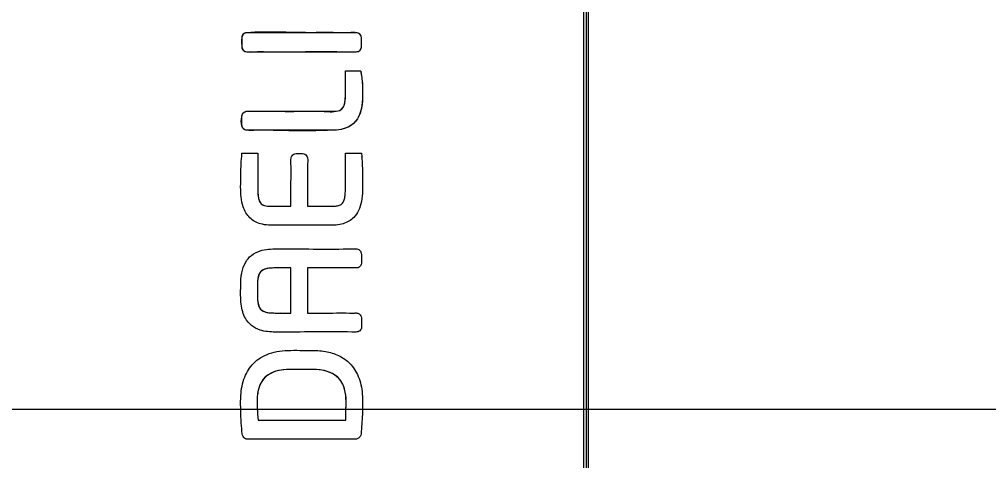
# Model space of a CAD drawing. Extents: x 3571 to 9666, y -561 to 1991.
# Drawn here: x 3913.99 to 3946.53, y 1208.71 to 1223.51 of the extents above; entities that cross this region are included whole.
import ezdxf

# ---------------------------------------------------------------- set-up
doc = ezdxf.new("R2010")
doc.units = 0
doc.header["$LTSCALE"] = 20
doc.header["$MEASUREMENT"] = 0
doc.linetypes.add('CENTER', pattern=[2, 1.25, -0.25, 0.25, -0.25])
doc.layers.get('0').update_dxf_attribs({"linetype": 'CONTINUOUS'})
doc.layers.get('DEFPOINTS').update_dxf_attribs({"linetype": 'CONTINUOUS'})
doc.layers.add('1', color=7, linetype='CONTINUOUS')
doc.styles.get("Standard").update_dxf_attribs({"font": 'NanumGothic.ttf'})
doc.dimstyles.get("Standard").update_dxf_attribs({"dimtxt": 2.7, "dimasz": 2.5, "dimexe": 1.5, "dimexo": 1.5, "dimgap": 1.5, "dimtad": 1, "dimdec": 0, "dimlfac": 10, "dimzin": 0, "dimdsep": 46, "dimtxsty": 'Standard', "dimcen": 0, "dimclrt": 2, "dimadec": 0, "dimazin": 0, "dimtfac": 1, "dimtdec": 0, "dimtmove": 0, "dimatfit": 3, "dimfxl": 0, "dimtolj": 1, "dimtzin": 0, "dimarcsym": 0})

# ---------------------------------------------------------------- blocks, each defined once
blk = doc.blocks.new('*D76')
at = {"color": 3, "lineweight": -2}
for p, q in [((3747.644, 1211.915), (3747.644, 1542.245)), ((4406.505, 1212.371), (4406.505, 1542.245)), ((3767.644, 1537.245), (4386.505, 1537.245))]:
    blk.add_line(p, q, dxfattribs=at)
at = {"color": 3}
for points in [[(3767.644, 1540.579), (3767.644, 1533.912), (3747.644, 1537.245)], [(4386.505, 1540.579), (4386.505, 1533.912), (4406.505, 1537.245)]]:
    blk.add_solid(points, dxfattribs=at)
at = {"layer": 'DEFPOINTS', "color": 0}
for p in [(4406.505, 1537.245), (4406.505, 1210.871), (3747.644, 1210.415)]:
    blk.add_point(p, dxfattribs=at)
at = {"color": 2, "insert": (4077.075, 1563.576), "char_height": 30, "attachment_point": 5}
blk.add_mtext('\\A1;660', dxfattribs=at)

msp = doc.modelspace()

# ---------------------------------------------------------------- linework, layer by layer
at = {"color": 7, "linetype": 'Continuous', "lineweight": 15}
for p, q in [((3932.943, 1178.371), (3932.943, 1243.371)), ((3932.943, 1178.371), (3932.943, 1243.371)), ((3933.02, 1243.371), (3933.02, 1178.371)), ((3933.092, 1178.371), (3933.092, 1243.371)), ((3924.938, 1221.791), (3925.448, 1221.791)), ((3924.938, 1221.791), (3925.448, 1221.791)), ((3921.464, 1219.02), (3921.998, 1219.02)), ((3921.464, 1219.02), (3921.998, 1219.02)), ((3924.938, 1219.021), (3925.476, 1219.021)), ((3924.938, 1219.021), (3925.476, 1219.021)), ((3925.476, 1219.021), (3925.479, 1218.992)), ((3925.476, 1219.021), (3925.479, 1218.992)), ((3923.106, 1213.659), (3923.106, 1215.171)), ((3923.106, 1213.659), (3923.106, 1215.171)), ((3923.667, 1215.171), (3923.667, 1213.659)), ((3923.667, 1215.171), (3923.667, 1213.659)), ((3922.003, 1210.068), (3924.949, 1210.068)), ((3922.003, 1210.068), (3924.949, 1210.068))]:
    msp.add_line(p, q, dxfattribs=at)
at = {"color": 7, "linetype": 'Continuous', "lineweight": 15, "flags": 128}
for points in [[(3925.448, 1221.791), (3925.45, 1221.773), (3925.451, 1221.772), (3925.451, 1221.772), (3925.451, 1221.772), (3925.451, 1221.771), (3925.453, 1221.755), (3925.462, 1221.702), (3925.467, 1221.674), (3925.467, 1221.671), (3925.467, 1221.671), (3925.467, 1221.671), (3925.467, 1221.671), (3925.467, 1221.671), (3925.467, 1221.671), (3925.467, 1221.671), (3925.467, 1221.671), (3925.467, 1221.671), (3925.467, 1221.671), (3925.467, 1221.671)], [(3925.479, 1218.992), (3925.483, 1218.943), (3925.486, 1218.899), (3925.487, 1218.896), (3925.487, 1218.895), (3925.487, 1218.895), (3925.487, 1218.895), (3925.487, 1218.895), (3925.487, 1218.895), (3925.487, 1218.895), (3925.487, 1218.895), (3925.487, 1218.896)], [(3925.479, 1218.992), (3925.483, 1218.943), (3925.486, 1218.899), (3925.487, 1218.896), (3925.487, 1218.895), (3925.487, 1218.895), (3925.487, 1218.895), (3925.487, 1218.895), (3925.487, 1218.895), (3925.487, 1218.895), (3925.487, 1218.895), (3925.487, 1218.896)]]:
    msp.add_lwpolyline(points, dxfattribs=at)
at = {"color": 7, "linetype": 'Continuous', "lineweight": 15}
for points, knots in [([(3894.333, 1401.771), (3906.101, 1402.71), (3929.638, 1404.588), (3965.022, 1406.205), (4000.488, 1406.986), (4036.02, 1406.944), (4071.601, 1406.217), (4107.107, 1404.857), (4141.526, 1402.9), (4176.846, 1400.301), (4212.12, 1397.118), (4239.543, 1394.031), (4259.205, 1391.798), (4271.112, 1390.47), (4282.987, 1388.886), (4294.767, 1386.853), (4306.389, 1384.16), (4317.509, 1380.654), (4328.047, 1376.317), (4338.087, 1371.298), (4347.786, 1365.471), (4356.51, 1359.301), (4364.18, 1352.937), (4370.843, 1346.39), (4376.973, 1339.221), (4382.469, 1331.551), (4387.246, 1323.513), (4391.335, 1315.1), (4394.741, 1306.284), (4397.781, 1295.551), (4400.311, 1283.034), (4402.525, 1268.824), (4404.52, 1252.063), (4406.175, 1232.745), (4406.395, 1218.162), (4406.505, 1210.871)], [0, 0, 0, 0, 0.055948, 0.111906, 0.167857, 0.224078, 0.280305, 0.336528, 0.392478, 0.448429, 0.504379, 0.56033, 0.579219, 0.598169, 0.617111, 0.635994, 0.654811, 0.673611, 0.691182, 0.708753, 0.726738, 0.744723, 0.759304, 0.773884, 0.788886, 0.803888, 0.818476, 0.833063, 0.848083, 0.863103, 0.885747, 0.908412, 0.931074, 0.965537, 1, 1, 1, 1]), ([(3946.527, 1315.067), (3945.113, 1314.993), (3943.7, 1314.916), (3941.686, 1314.804), (3941.085, 1314.77), (3939.885, 1314.701), (3939.284, 1314.666), (3937.484, 1314.561), (3936.284, 1314.489), (3932.683, 1314.268), (3930.283, 1314.115), (3923.084, 1313.633), (3918.287, 1313.286), (3912.292, 1312.819), (3911.094, 1312.724), (3909.296, 1312.58), (3908.697, 1312.522), (3907.502, 1312.385), (3906.907, 1312.305), (3903.934, 1311.853), (3901.583, 1311.318), (3896.981, 1309.915), (3894.73, 1309.046), (3891.467, 1307.506), (3890.398, 1306.953), (3888.825, 1306.066), (3888.306, 1305.761), (3887.28, 1305.132), (3886.773, 1304.809), (3884.266, 1303.146), (3882.357, 1301.669), (3878.771, 1298.455), (3877.093, 1296.718), (3874.006, 1293.019), (3872.597, 1291.058), (3870.074, 1286.952), (3868.961, 1284.808), (3867.055, 1280.379), (3866.262, 1278.097), (3865.013, 1273.439), (3864.556, 1271.065), (3864.202, 1268.072), (3864.142, 1267.472), (3864.044, 1266.271), (3863.995, 1265.67), (3863.899, 1264.468), (3863.852, 1263.866), (3863.783, 1262.966), (3863.76, 1262.664), (3863.714, 1262.064), (3863.692, 1261.763), (3863.491, 1259.057), (3863.325, 1256.653), (3862.866, 1249.432), (3862.611, 1244.617), (3861.998, 1230.162), (3861.793, 1220.516), (3861.793, 1210.871)], [0.7121402, 0.7121402, 0.7121402, 0.7121402, 0.719641, 0.719641, 0.7228269, 0.7228269, 0.7260128, 0.7260128, 0.7323846, 0.7323846, 0.7451281, 0.7451281, 0.7706153, 0.7706153, 0.7769871, 0.7769871, 0.780173, 0.780173, 0.7833589, 0.7833589, 0.7961025, 0.7961025, 0.8088461, 0.8088461, 0.8152179, 0.8152179, 0.8184038, 0.8184038, 0.8215897, 0.8215897, 0.8343333, 0.8343333, 0.8470769, 0.8470769, 0.8598205, 0.8598205, 0.8725641, 0.8725641, 0.8853077, 0.8853077, 0.8980513, 0.8980513, 0.9012372, 0.9012372, 0.9044231, 0.9044231, 0.907609, 0.907609, 0.9092019, 0.9092019, 0.9107949, 0.9107949, 0.9235384, 0.9235384, 0.9490256, 0.9490256, 1, 1, 1, 1]), ([(3925.301, 1222.428), (3924.603, 1222.431), (3923.599, 1222.436), (3922.456, 1222.418), (3921.922, 1222.441), (3921.667, 1222.404), (3921.537, 1222.45), (3921.488, 1222.495), (3921.457, 1222.562), (3921.454, 1222.697), (3921.453, 1222.819), (3921.456, 1222.928), (3921.468, 1222.964), (3921.486, 1222.997), (3921.513, 1223.026), (3921.547, 1223.049), (3921.587, 1223.064), (3922.315, 1223.115), (3923.331, 1223.049), (3924.474, 1223.078), (3925.008, 1223.054), (3925.262, 1223.091), (3925.393, 1223.045), (3925.442, 1223), (3925.475, 1222.933), (3925.478, 1222.798), (3925.478, 1222.676), (3925.476, 1222.567), (3925.464, 1222.531), (3925.444, 1222.494), (3925.409, 1222.459), (3925.359, 1222.433), (3925.321, 1222.429), (3925.301, 1222.428)], [0, 0, 0, 0, 0.2323156, 0.3345317, 0.3795096, 0.4111216, 0.4177584, 0.4247163, 0.4324603, 0.4418033, 0.4689033, 0.4735227, 0.4775533, 0.4815102, 0.4859837, 0.4904879, 0.495084, 0.4998493, 0.7321649, 0.8343811, 0.8793589, 0.9108949, 0.9175501, 0.9245963, 0.932394, 0.9417407, 0.9688408, 0.9734441, 0.9774589, 0.9814021, 0.9873553, 0.9934787, 1, 1, 1, 1]), ([(3925.301, 1222.428), (3924.077, 1222.428), (3922.853, 1222.428), (3921.629, 1222.428), (3921.544, 1222.428), (3921.455, 1222.491), (3921.455, 1222.698), (3921.455, 1222.797), (3921.455, 1222.897), (3921.455, 1222.992), (3921.533, 1223.067), (3921.629, 1223.067), (3922.853, 1223.067), (3924.077, 1223.067), (3925.301, 1223.067), (3925.383, 1223.067), (3925.477, 1223.004), (3925.477, 1222.797), (3925.477, 1222.698), (3925.477, 1222.598), (3925.477, 1222.504), (3925.402, 1222.428), (3925.301, 1222.428)], [0, 0, 0, 0, 0.368247, 0.368247, 0.368247, 0.419215, 0.419215, 0.449032, 0.449032, 0.449032, 0.5, 0.5, 0.5, 0.868247, 0.868247, 0.868247, 0.919215, 0.919215, 0.949032, 0.949032, 0.949032, 1, 1, 1, 1]), ([(3925.467, 1221.671), (3925.478, 1221.597), (3925.509, 1221.392), (3925.517, 1220.909), (3925.5, 1220.392), (3925.243, 1220.038), (3925.047, 1219.896), (3924.782, 1219.805), (3923.884, 1219.762), (3922.934, 1219.776), (3921.984, 1219.802), (3921.708, 1219.771), (3921.563, 1219.803), (3921.517, 1219.836), (3921.481, 1219.881), (3921.433, 1220.017), (3921.443, 1220.165), (3921.465, 1220.308), (3921.494, 1220.362), (3921.534, 1220.401), (3921.581, 1220.426), (3921.646, 1220.434), (3921.766, 1220.429), (3921.997, 1220.432), (3922.589, 1220.431), (3923.33, 1220.42), (3924.115, 1220.451), (3924.551, 1220.392), (3924.779, 1220.47), (3924.85, 1220.536), (3924.902, 1220.643), (3924.947, 1220.869), (3924.934, 1221.258), (3924.936, 1221.595), (3924.938, 1221.791)], [0, 0, 0, 0, 0.021032, 0.057936, 0.136603, 0.15684, 0.178427, 0.20351, 0.234484, 0.429754, 0.47076, 0.501739, 0.506827, 0.511931, 0.517253, 0.522984, 0.551593, 0.557653, 0.563174, 0.568366, 0.573131, 0.577958, 0.586451, 0.606749, 0.642997, 0.752836, 0.814347, 0.864886, 0.872649, 0.88101, 0.89145, 0.905617, 0.94508, 1, 1, 1, 1]), ([(3925.467, 1221.671), (3925.47, 1221.648), (3925.474, 1221.625), (3925.495, 1221.482), (3925.513, 1221.378), (3925.513, 1220.974), (3925.513, 1220.423), (3925.396, 1219.791), (3924.471, 1219.791), (3923.526, 1219.791), (3922.58, 1219.791), (3921.635, 1219.791), (3921.537, 1219.791), (3921.455, 1219.875), (3921.455, 1220.065), (3921.455, 1220.158), (3921.455, 1220.349), (3921.537, 1220.431), (3921.635, 1220.431), (3922.6, 1220.431), (3923.565, 1220.431), (3924.529, 1220.431), (3924.73, 1220.431), (3924.938, 1220.431), (3924.938, 1220.98), (3924.938, 1221.25), (3924.938, 1221.52), (3924.938, 1221.791)], [0, 0, 0, 0, 0.007403, 0.007403, 0.061313, 0.061313, 0.061313, 0.115224, 0.115224, 0.115224, 0.416097, 0.416097, 0.416097, 0.470008, 0.470008, 0.499335, 0.499335, 0.553245, 0.553245, 0.553245, 0.860318, 0.860318, 0.860318, 0.914229, 0.914229, 0.914229, 1, 1, 1, 1]), ([(3925.448, 1221.791), (3925.449, 1221.782), (3925.45, 1221.773), (3925.452, 1221.764), (3925.464, 1221.692), (3925.467, 1221.673), (3925.467, 1221.671), (3925.467, 1221.671)], [0, 0, 0, 0, 0.033016, 0.033016, 0.879279, 0.879279, 1, 1, 1, 1]), ([(3925.487, 1218.896), (3925.493, 1218.799), (3925.507, 1218.569), (3925.51, 1218.195), (3925.52, 1217.792), (3925.49, 1217.415), (3925.394, 1217.1), (3925.242, 1216.874), (3925.057, 1216.731), (3924.855, 1216.646), (3924.646, 1216.608), (3924.159, 1216.599), (3923.578, 1216.606), (3922.97, 1216.604), (3922.532, 1216.605), (3922.122, 1216.601), (3921.697, 1216.828), (3921.497, 1217.187), (3921.427, 1217.548), (3921.419, 1217.831), (3921.424, 1218.197), (3921.427, 1218.578), (3921.454, 1218.897), (3921.464, 1219.02)], [0, 0, 0, 0, 0.036682, 0.086618, 0.1412, 0.188795, 0.228836, 0.264032, 0.289599, 0.316387, 0.345952, 0.369153, 0.500499, 0.56617, 0.599007, 0.666442, 0.718562, 0.772345, 0.815458, 0.85659, 0.879046, 0.953484, 1, 1, 1, 1]), ([(3925.487, 1218.896), (3925.493, 1218.799), (3925.507, 1218.569), (3925.51, 1218.195), (3925.52, 1217.792), (3925.49, 1217.415), (3925.394, 1217.1), (3925.242, 1216.874), (3925.057, 1216.731), (3924.855, 1216.646), (3924.646, 1216.608), (3924.159, 1216.599), (3923.578, 1216.606), (3922.97, 1216.604), (3922.532, 1216.605), (3922.122, 1216.601), (3921.697, 1216.828), (3921.497, 1217.187), (3921.427, 1217.548), (3921.419, 1217.831), (3921.424, 1218.197), (3921.427, 1218.578), (3921.454, 1218.897), (3921.464, 1219.02)], [0, 0, 0, 0, 0.036682, 0.086618, 0.1412, 0.188795, 0.228836, 0.264032, 0.289599, 0.316387, 0.345952, 0.369153, 0.500499, 0.56617, 0.599007, 0.666442, 0.718562, 0.772345, 0.815458, 0.85659, 0.879046, 0.953484, 1, 1, 1, 1]), ([(3921.998, 1219.02), (3921.994, 1218.63), (3921.989, 1218.165), (3921.997, 1217.64), (3922.024, 1217.473), (3922.073, 1217.36), (3922.164, 1217.268), (3922.331, 1217.243), (3922.653, 1217.25), (3922.915, 1217.248), (3923.11, 1217.247)], [0, 0, 0, 0, 0.427484, 0.509916, 0.574887, 0.611944, 0.642372, 0.713212, 0.786256, 1, 1, 1, 1]), ([(3921.998, 1219.02), (3921.996, 1218.626), (3921.995, 1218.232), (3921.994, 1217.839), (3921.993, 1217.247), (3922.159, 1217.247), (3922.462, 1217.247), (3922.678, 1217.247), (3922.894, 1217.247), (3923.11, 1217.247)], [0, 0, 0, 0, 0.504683, 0.504683, 0.504683, 0.722405, 0.722405, 0.722405, 1, 1, 1, 1]), ([(3923.11, 1217.247), (3923.106, 1217.555), (3923.1, 1217.999), (3923.125, 1218.537), (3923.084, 1218.801), (3923.14, 1218.944), (3923.204, 1218.997), (3923.293, 1219.021), (3923.392, 1219.014), (3923.491, 1219.022), (3923.577, 1218.997), (3923.638, 1218.943), (3923.686, 1218.81), (3923.657, 1218.618), (3923.667, 1218.32), (3923.662, 1217.866), (3923.663, 1217.488), (3923.664, 1217.247)], [0, 0, 0, 0, 0.234861, 0.3382, 0.412781, 0.432151, 0.452086, 0.474031, 0.501012, 0.527743, 0.548918, 0.568117, 0.587219, 0.654258, 0.712128, 0.815467, 1, 1, 1, 1]), ([(3923.11, 1217.247), (3923.106, 1217.555), (3923.1, 1217.999), (3923.125, 1218.537), (3923.084, 1218.801), (3923.14, 1218.944), (3923.204, 1218.997), (3923.293, 1219.021), (3923.392, 1219.014), (3923.491, 1219.022), (3923.577, 1218.997), (3923.638, 1218.943), (3923.686, 1218.81), (3923.657, 1218.618), (3923.667, 1218.32), (3923.662, 1217.866), (3923.663, 1217.488), (3923.664, 1217.247)], [0, 0, 0, 0, 0.234861, 0.3382, 0.412781, 0.432151, 0.452086, 0.474031, 0.501012, 0.527743, 0.548918, 0.568117, 0.587219, 0.654258, 0.712128, 0.815467, 1, 1, 1, 1]), ([(3923.664, 1217.247), (3923.872, 1217.248), (3924.185, 1217.25), (3924.543, 1217.242), (3924.74, 1217.26), (3924.85, 1217.34), (3924.905, 1217.466), (3924.93, 1217.61), (3924.938, 1217.753), (3924.938, 1217.911), (3924.938, 1218.327), (3924.938, 1218.708), (3924.938, 1219.021)], [0, 0, 0, 0, 0.2158143, 0.3242761, 0.3733332, 0.4179254, 0.4575598, 0.5121166, 0.5692467, 0.6050533, 0.6762733, 1, 1, 1, 1]), ([(3923.664, 1217.247), (3923.872, 1217.248), (3924.185, 1217.25), (3924.543, 1217.242), (3924.74, 1217.26), (3924.85, 1217.34), (3924.905, 1217.466), (3924.93, 1217.61), (3924.938, 1217.753), (3924.938, 1217.911), (3924.938, 1218.327), (3924.938, 1218.708), (3924.938, 1219.021)], [0, 0, 0, 0, 0.2158143, 0.3242761, 0.3733332, 0.4179254, 0.4575598, 0.5121166, 0.5692467, 0.6050533, 0.6762733, 1, 1, 1, 1]), ([(3923.667, 1213.659), (3923.992, 1213.659), (3924.459, 1213.658), (3924.984, 1213.661), (3925.219, 1213.657), (3925.334, 1213.663), (3925.4, 1213.63), (3925.44, 1213.593), (3925.475, 1213.529), (3925.478, 1213.43), (3925.474, 1213.312), (3925.482, 1213.204), (3925.466, 1213.118), (3925.423, 1213.063), (3925.361, 1213.024), (3925.268, 1213.018), (3924.431, 1213.033), (3923.568, 1213.018), (3922.709, 1213.02), (3922.453, 1213.018), (3922.126, 1213.043), (3921.772, 1213.217), (3921.58, 1213.45), (3921.48, 1213.704), (3921.429, 1213.968), (3921.419, 1214.216), (3921.421, 1214.401), (3921.421, 1214.496), (3921.421, 1214.538), (3921.421, 1214.557), (3921.421, 1214.565), (3921.421, 1214.568), (3921.421, 1214.57), (3921.421, 1214.571), (3921.421, 1214.571), (3921.421, 1214.571), (3921.421, 1214.718), (3921.438, 1214.985), (3921.553, 1215.346), (3921.771, 1215.613), (3922.145, 1215.799), (3922.518, 1215.813), (3923.544, 1215.81), (3924.429, 1215.799), (3925.264, 1215.814), (3925.355, 1215.808), (3925.418, 1215.768), (3925.465, 1215.705), (3925.481, 1215.615), (3925.475, 1215.504), (3925.478, 1215.391), (3925.476, 1215.286), (3925.429, 1215.215), (3925.352, 1215.169), (3925.237, 1215.172), (3925.072, 1215.171), (3924.798, 1215.171), (3924.32, 1215.171), (3923.922, 1215.171), (3923.667, 1215.171)], [0, 0, 0, 0, 0.066743, 0.096109, 0.107645, 0.115491, 0.11894, 0.122567, 0.126499, 0.133533, 0.142431, 0.150897, 0.15551, 0.160088, 0.164752, 0.170091, 0.178919, 0.337825, 0.346655, 0.355483, 0.390414, 0.412929, 0.434635, 0.450536, 0.468569, 0.489333, 0.501307, 0.506575, 0.508893, 0.509913, 0.510362, 0.510559, 0.510646, 0.510684, 0.510701, 0.510709, 0.510714, 0.540772, 0.565345, 0.587068, 0.609578, 0.64893, 0.662165, 0.820967, 0.829789, 0.834729, 0.83942, 0.844536, 0.850428, 0.85777, 0.867343, 0.873671, 0.878811, 0.884037, 0.891354, 0.901812, 0.918246, 0.947595, 1, 1, 1, 1]), ([(3923.667, 1213.659), (3923.992, 1213.659), (3924.459, 1213.658), (3924.984, 1213.661), (3925.219, 1213.657), (3925.334, 1213.663), (3925.4, 1213.63), (3925.44, 1213.593), (3925.475, 1213.529), (3925.478, 1213.43), (3925.474, 1213.312), (3925.482, 1213.204), (3925.466, 1213.118), (3925.423, 1213.063), (3925.361, 1213.024), (3925.268, 1213.018), (3924.431, 1213.033), (3923.568, 1213.018), (3922.709, 1213.02), (3922.453, 1213.018), (3922.126, 1213.043), (3921.772, 1213.217), (3921.58, 1213.45), (3921.48, 1213.704), (3921.429, 1213.968), (3921.419, 1214.216), (3921.421, 1214.401), (3921.421, 1214.496), (3921.421, 1214.538), (3921.421, 1214.557), (3921.421, 1214.565), (3921.421, 1214.568), (3921.421, 1214.57), (3921.421, 1214.571), (3921.421, 1214.571), (3921.421, 1214.571), (3921.421, 1214.718), (3921.438, 1214.985), (3921.553, 1215.346), (3921.771, 1215.613), (3922.145, 1215.799), (3922.518, 1215.813), (3923.544, 1215.81), (3924.429, 1215.799), (3925.264, 1215.814), (3925.355, 1215.808), (3925.418, 1215.768), (3925.465, 1215.705), (3925.481, 1215.615), (3925.475, 1215.504), (3925.478, 1215.391), (3925.476, 1215.286), (3925.429, 1215.215), (3925.352, 1215.169), (3925.237, 1215.172), (3925.072, 1215.171), (3924.798, 1215.171), (3924.32, 1215.171), (3923.922, 1215.171), (3923.667, 1215.171)], [0, 0, 0, 0, 0.066743, 0.096109, 0.107645, 0.115491, 0.11894, 0.122567, 0.126499, 0.133533, 0.142431, 0.150897, 0.15551, 0.160088, 0.164752, 0.170091, 0.178919, 0.337825, 0.346655, 0.355483, 0.390414, 0.412929, 0.434635, 0.450536, 0.468569, 0.489333, 0.501307, 0.506575, 0.508893, 0.509913, 0.510362, 0.510559, 0.510646, 0.510684, 0.510701, 0.510709, 0.510714, 0.540772, 0.565345, 0.587068, 0.609578, 0.64893, 0.662165, 0.820967, 0.829789, 0.834729, 0.83942, 0.844536, 0.850428, 0.85777, 0.867343, 0.873671, 0.878811, 0.884037, 0.891354, 0.901812, 0.918246, 0.947595, 1, 1, 1, 1]), ([(3923.106, 1215.171), (3922.957, 1215.171), (3922.752, 1215.17), (3922.464, 1215.172), (3922.292, 1215.156), (3922.157, 1215.101), (3922.087, 1215.045), (3922.038, 1214.971), (3921.984, 1214.812), (3921.983, 1214.621), (3921.983, 1214.415), (3921.983, 1214.208), (3921.984, 1214.017), (3922.038, 1213.859), (3922.087, 1213.785), (3922.157, 1213.729), (3922.292, 1213.674), (3922.464, 1213.658), (3922.752, 1213.66), (3922.957, 1213.659), (3923.106, 1213.659)], [0, 0, 0, 0, 0.132724, 0.181124, 0.255649, 0.283846, 0.308975, 0.333945, 0.361439, 0.455787, 0.50003, 0.544273, 0.638657, 0.66613, 0.691072, 0.716176, 0.744358, 0.818876, 0.867276, 1, 1, 1, 1]), ([(3923.106, 1215.171), (3922.929, 1215.171), (3922.751, 1215.171), (3922.573, 1215.171), (3922.068, 1215.171), (3921.983, 1215.021), (3921.983, 1214.571), (3921.983, 1214.467), (3921.983, 1214.363), (3921.983, 1214.258), (3921.983, 1213.808), (3922.068, 1213.659), (3922.573, 1213.659), (3922.751, 1213.659), (3922.929, 1213.659), (3923.106, 1213.659)], [0, 0, 0, 0, 0.222741, 0.222741, 0.222741, 0.434875, 0.434875, 0.434875, 0.565125, 0.565125, 0.565125, 0.777259, 0.777259, 0.777259, 1, 1, 1, 1]), ([(3921.471, 1209.599), (3921.46, 1209.72), (3921.432, 1210.017), (3921.422, 1210.448), (3921.416, 1210.967), (3921.511, 1211.493), (3921.778, 1211.928), (3922.088, 1212.172), (3922.386, 1212.309), (3922.733, 1212.391), (3923.112, 1212.41), (3923.433, 1212.405), (3923.649, 1212.405), (3923.744, 1212.405), (3923.786, 1212.405), (3923.805, 1212.405), (3923.813, 1212.405), (3923.816, 1212.405), (3923.818, 1212.405), (3923.819, 1212.405), (3923.819, 1212.405), (3923.99, 1212.405), (3924.311, 1212.379), (3924.749, 1212.236), (3925.129, 1211.964), (3925.408, 1211.521), (3925.514, 1211.009), (3925.514, 1210.578), (3925.504, 1210.129), (3925.48, 1209.821), (3925.463, 1209.604)], [0, 0, 0, 0, 0.043669, 0.106643, 0.153875, 0.229356, 0.29461, 0.33104, 0.369321, 0.411148, 0.457829, 0.505267, 0.526143, 0.535327, 0.539365, 0.541146, 0.541926, 0.542271, 0.542424, 0.542488, 0.54252, 0.542542, 0.603738, 0.657, 0.705883, 0.768099, 0.839252, 0.889619, 0.92212, 1, 1, 1, 1]), ([(3921.471, 1209.599), (3921.46, 1209.72), (3921.432, 1210.017), (3921.422, 1210.448), (3921.416, 1210.967), (3921.511, 1211.493), (3921.778, 1211.928), (3922.088, 1212.172), (3922.386, 1212.309), (3922.733, 1212.391), (3923.112, 1212.41), (3923.433, 1212.405), (3923.649, 1212.405), (3923.744, 1212.405), (3923.786, 1212.405), (3923.805, 1212.405), (3923.813, 1212.405), (3923.816, 1212.405), (3923.818, 1212.405), (3923.819, 1212.405), (3923.819, 1212.405), (3923.99, 1212.405), (3924.311, 1212.379), (3924.749, 1212.236), (3925.129, 1211.964), (3925.408, 1211.521), (3925.514, 1211.009), (3925.514, 1210.578), (3925.504, 1210.129), (3925.48, 1209.821), (3925.463, 1209.604)], [0, 0, 0, 0, 0.043669, 0.106643, 0.153875, 0.229356, 0.29461, 0.33104, 0.369321, 0.411148, 0.457829, 0.505267, 0.526143, 0.535327, 0.539365, 0.541146, 0.541926, 0.542271, 0.542424, 0.542488, 0.54252, 0.542542, 0.603738, 0.657, 0.705883, 0.768099, 0.839252, 0.889619, 0.92212, 1, 1, 1, 1]), ([(3924.961, 1210.692), (3924.953, 1210.831), (3924.94, 1211.085), (3924.78, 1211.426), (3924.498, 1211.655), (3924.15, 1211.756), (3923.87, 1211.767), (3923.644, 1211.766), (3923.465, 1211.766), (3923.285, 1211.766), (3923.058, 1211.767), (3922.776, 1211.756), (3922.427, 1211.662), (3922.132, 1211.425), (3922.014, 1211.129), (3921.981, 1210.903), (3921.974, 1210.789), (3921.973, 1210.736), (3921.973, 1210.712), (3921.973, 1210.7), (3921.973, 1210.691), (3921.973, 1210.678), (3921.974, 1210.646), (3921.975, 1210.562), (3921.981, 1210.364), (3921.994, 1210.188), (3922.003, 1210.068)], [0, 0, 0, 0, 0.083804, 0.154046, 0.221616, 0.298536, 0.370305, 0.392219, 0.436034, 0.479856, 0.501763, 0.574544, 0.651408, 0.718, 0.797029, 0.837774, 0.857234, 0.866117, 0.870089, 0.871849, 0.873237, 0.875534, 0.879951, 0.892675, 0.926695, 1, 1, 1, 1]), ([(3924.961, 1210.692), (3924.961, 1211.416), (3924.587, 1211.766), (3923.819, 1211.766), (3923.583, 1211.766), (3923.347, 1211.766), (3923.11, 1211.766), (3922.326, 1211.766), (3921.973, 1211.436), (3921.973, 1210.693), (3921.973, 1210.688), (3921.977, 1210.324), (3922.003, 1210.068)], [0, 0, 0, 0, 0.227531, 0.227531, 0.227531, 0.544937, 0.544937, 0.544937, 0.772469, 0.772469, 0.772469, 1, 1, 1, 1]), ([(3946.527, 1106.675), (3945.113, 1106.749), (3943.7, 1106.826), (3941.686, 1106.938), (3941.085, 1106.972), (3939.885, 1107.041), (3939.284, 1107.075), (3937.484, 1107.181), (3936.284, 1107.253), (3932.683, 1107.473), (3930.283, 1107.627), (3923.084, 1108.108), (3918.287, 1108.455), (3912.292, 1108.922), (3911.094, 1109.018), (3909.296, 1109.162), (3908.697, 1109.219), (3907.502, 1109.357), (3906.907, 1109.437), (3903.934, 1109.889), (3901.583, 1110.423), (3896.981, 1111.827), (3894.73, 1112.696), (3891.467, 1114.236), (3890.398, 1114.789), (3888.825, 1115.676), (3888.306, 1115.981), (3887.28, 1116.609), (3886.773, 1116.933), (3884.266, 1118.596), (3882.357, 1120.073), (3878.771, 1123.286), (3877.093, 1125.024), (3874.006, 1128.722), (3872.597, 1130.683), (3870.074, 1134.79), (3868.961, 1136.934), (3867.055, 1141.362), (3866.262, 1143.645), (3865.013, 1148.302), (3864.556, 1150.676), (3864.202, 1153.67), (3864.142, 1154.27), (3864.044, 1155.471), (3863.995, 1156.072), (3863.899, 1157.273), (3863.852, 1157.875), (3863.783, 1158.776), (3863.76, 1159.077), (3863.714, 1159.678), (3863.692, 1159.978), (3863.491, 1162.685), (3863.325, 1165.089), (3862.866, 1172.31), (3862.611, 1177.125), (3861.998, 1191.58), (3861.793, 1201.226), (3861.793, 1210.871)], [0.7121402, 0.7121402, 0.7121402, 0.7121402, 0.719641, 0.719641, 0.7228269, 0.7228269, 0.7260128, 0.7260128, 0.7323846, 0.7323846, 0.7451281, 0.7451281, 0.7706153, 0.7706153, 0.7769871, 0.7769871, 0.780173, 0.780173, 0.7833589, 0.7833589, 0.7961025, 0.7961025, 0.8088461, 0.8088461, 0.8152179, 0.8152179, 0.8184038, 0.8184038, 0.8215897, 0.8215897, 0.8343333, 0.8343333, 0.8470769, 0.8470769, 0.8598205, 0.8598205, 0.8725641, 0.8725641, 0.8853077, 0.8853077, 0.8980513, 0.8980513, 0.9012372, 0.9012372, 0.9044231, 0.9044231, 0.907609, 0.907609, 0.9092019, 0.9092019, 0.9107949, 0.9107949, 0.9235384, 0.9235384, 0.9490256, 0.9490256, 1, 1, 1, 1]), ([(4406.505, 1210.871), (4406.398, 1203.673), (4406.184, 1189.277), (4404.561, 1170.082), (4402.581, 1153.287), (4400.348, 1138.891), (4397.814, 1126.34), (4394.82, 1115.721), (4391.481, 1106.979), (4387.383, 1098.467), (4382.568, 1090.343), (4377.134, 1082.739), (4371.09, 1075.616), (4364.386, 1068.981), (4356.651, 1062.548), (4348.002, 1056.42), (4338.394, 1050.612), (4328.289, 1045.528), (4317.67, 1041.145), (4306.628, 1037.656), (4295.253, 1035.006), (4283.723, 1032.995), (4272.101, 1031.424), (4260.448, 1030.104), (4241.255, 1027.904), (4214.516, 1024.872), (4179.297, 1021.642), (4143.179, 1018.939), (4107.711, 1016.909), (4071.761, 1015.53), (4036.34, 1014.804), (4000.861, 1014.752), (3965.341, 1015.524), (3929.797, 1017.142), (3906.153, 1019.028), (3894.333, 1019.97)], [0, 0, 0, 0, 0.034021, 0.068042, 0.090999, 0.113959, 0.136898, 0.151485, 0.166072, 0.181093, 0.196113, 0.210689, 0.225264, 0.24027, 0.255278, 0.27285, 0.290421, 0.308406, 0.326391, 0.344797, 0.363219, 0.381705, 0.400248, 0.418798, 0.43729, 0.491814, 0.546337, 0.604904, 0.663471, 0.719441, 0.775416, 0.831384, 0.887588, 0.943799, 1, 1, 1, 1]), ([(3924.949, 1210.068), (3924.951, 1210.204), (3924.955, 1210.412), (3924.959, 1210.62), (3924.961, 1210.692)], [0, 0, 0, 0, 0.655294, 1, 1, 1, 1]), ([(3925.463, 1209.604), (3925.455, 1209.575), (3925.441, 1209.519), (3925.389, 1209.463), (3925.334, 1209.434), (3925.274, 1209.421), (3925.159, 1209.425), (3924.937, 1209.422), (3924.356, 1209.425), (3923.464, 1209.423), (3922.537, 1209.423), (3921.95, 1209.423), (3921.719, 1209.423), (3921.623, 1209.423), (3921.549, 1209.457), (3921.493, 1209.517), (3921.478, 1209.57), (3921.471, 1209.599)], [0, 0, 0, 0, 0.021345, 0.040604, 0.052786, 0.065824, 0.084009, 0.134906, 0.22579, 0.501203, 0.77661, 0.892289, 0.922583, 0.943607, 0.960401, 0.979374, 1, 1, 1, 1]), ([(3925.463, 1209.604), (3925.455, 1209.575), (3925.441, 1209.519), (3925.389, 1209.463), (3925.334, 1209.434), (3925.274, 1209.421), (3925.159, 1209.425), (3924.937, 1209.422), (3924.356, 1209.425), (3923.464, 1209.423), (3922.537, 1209.423), (3921.95, 1209.423), (3921.719, 1209.423), (3921.623, 1209.423), (3921.549, 1209.457), (3921.493, 1209.517), (3921.478, 1209.57), (3921.471, 1209.599)], [0, 0, 0, 0, 0.021345, 0.040604, 0.052786, 0.065824, 0.084009, 0.134906, 0.22579, 0.501203, 0.77661, 0.892289, 0.922583, 0.943607, 0.960401, 0.979374, 1, 1, 1, 1])]:
    msp.add_open_spline(points, degree=3, knots=knots, dxfattribs=at)
msp.add_open_spline([(3924.949, 1210.068), (3924.951, 1210.196), (3924.961, 1210.691), (3924.961, 1210.692)], degree=3, dxfattribs=at)
at = {"layer": '1', "color": 1, "linetype": 'CENTER', "lineweight": 0, "ltscale": 5}
msp.add_line((4410.105, 1210.415, 0), (3734.351, 1210.415, 0), dxfattribs=at)

# ---------------------------------------------------------------- dimensions: what is measured, and where the dimension line sits
dim = msp.add_linear_dim(base=(4406.505, 1537.245), p1=(3747.644, 1210.415), p2=(4406.505, 1210.871), text='660', dimstyle='Standard', override={"dimtxt": 30, "dimasz": 20, "dimexe": 5, "dimgap": 10, "dimlfac": 1, "dimzin": 12, "dimclrd": 3, "dimclre": 3, "dimazin": 2, "dimarcsym": 1})
dim.commit()
dim.dimension.update_dxf_attribs({"geometry": '*D76', "text_midpoint": (4077.075, 1537.245), "dimtype": 160})

doc.saveas('drawing.dxf')
